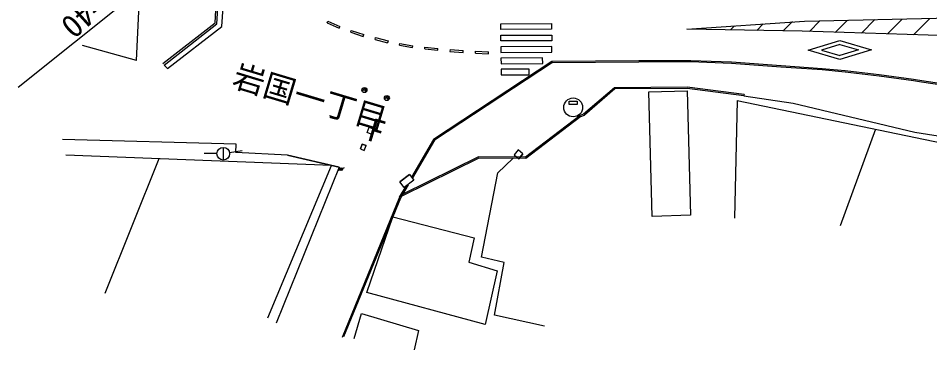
# Model space of a CAD drawing. Units: millimetres, scale not verified. Extents: x 39938 to 678950, y 19969 to 379414.
# Drawn here: x 335523 to 407385, y 259560 to 285676 of the extents above; entities that cross this region are included whole.
import ezdxf
from ezdxf.enums import TextEntityAlignment as Align

# ---------------------------------------------------------------- set-up
doc = ezdxf.new("R2010")
doc.units = ezdxf.units.MM
doc.header["$LTSCALE"] = 998.457
doc.layers.add('M-BGD', color=7, linetype='Continuous', lineweight=25)
doc.styles.add('ＭＳ ゴシック', font='')
doc.styles.add('ＭＳ 明朝', font='')
doc.styles.get('ＭＳ ゴシック').set_extended_font_data('MS Gothic')
doc.styles.get('ＭＳ 明朝').set_extended_font_data('MS Mincho')

msp = doc.modelspace()

# ---------------------------------------------------------------- linework, layer by layer
at = {"layer": 'M-BGD'}
for p, q in [((353723.5, 294784.5), (335523.3, 280221.7)), ((351051.7, 285316.3), (351430.6, 291990.9)), ((351051.7, 285316.3), (351430.6, 291990.9)), ((351182.6, 285228.4), (351607.1, 292063.6)), ((344837.1, 282337.5), (345237.8, 290307.7)), ((344837.1, 282337.5), (345237.8, 290307.7)), ((351561.7, 285027.4), (351958.6, 290104.8)), ((346928.1, 282101.2), (351051.7, 285316.3)), ((346928.1, 282101.2), (351051.7, 285316.3)), ((359882.6, 285303.1), (359942.9, 285440.2)), ((359882.6, 285303.1), (360818.8, 284891.2)), ((359942.9, 285440.2), (360879.1, 285028.2)), ((388234.7, 284826.3), (397506.4, 285442.3)), ((396560.6, 285421.2), (395815.5, 284675.1)), ((397506.4, 285442.3), (410125.2, 285724.1)), ((398725.4, 285469.5), (397890.7, 284633.7)), ((400890.3, 285517.9), (399939.1, 284565.4)), ((403055.2, 285566.2), (401993.3, 284502.9)), ((405220, 285614.6), (404047.4, 284440.3)), ((407384.9, 285662.9), (406101.5, 284377.8)), ((347020.1, 281983.1), (351182.6, 285228.4)), ((347279.5, 281719.8), (351561.7, 285027.4)), ((360818.8, 284891.2), (360879.1, 285028.2)), ((361736, 284567), (361782.2, 284709.5)), ((361782.2, 284709.5), (362771.8, 284388)), ((373570.2, 285237.7), (377573.4, 285258.4)), ((373572.5, 284786.5), (373570.2, 285237.7)), ((377575.7, 284807.1), (373572.5, 284786.5)), ((377573.4, 285258.4), (377575.7, 284807.1)), ((397326.7, 284644.9), (388234.7, 284826.3)), ((391982, 285075.3), (391665, 284757.9)), ((394249, 285225.9), (393740.3, 284716.5)), ((408920.1, 284292), (397326.7, 284644.9)), ((361736, 284567), (362725.5, 284245.6)), ((362725.5, 284245.6), (362771.8, 284388)), ((363659.4, 284012.9), (363698.5, 284157.5)), ((363659.4, 284012.9), (364640.1, 283748)), ((363698.5, 284157.5), (364679.2, 283892.6)), ((364679.2, 283892.6), (364640.1, 283748)), ((373574.8, 284335.3), (377578.1, 284355.9)), ((373577.2, 283884.1), (373574.8, 284335.3)), ((377580.4, 283904.7), (373577.2, 283884.1)), ((377578.1, 284355.9), (377580.4, 283904.7)), ((397807, 283166), (400299.4, 283927.4)), ((400299.4, 283927.4), (402799.2, 283191)), ((344837.1, 282337.5), (340603, 283534.2)), ((344837.1, 282337.5), (340603, 283534.2)), ((365585, 283551.6), (365611.6, 283699)), ((365585, 283551.6), (366607.4, 283367.5)), ((365611.6, 283699), (366634, 283514.9)), ((366607.4, 283367.5), (366634, 283514.9)), ((367570.2, 283256.1), (367585.4, 283405.1)), ((367570.2, 283256.1), (368599.1, 283151.7)), ((367585.4, 283405.1), (368614.2, 283300.7)), ((368599.1, 283151.7), (368614.2, 283300.7)), ((369563.4, 283208.5), (369552.1, 283059.2)), ((369563.4, 283208.5), (370608.1, 283129.7)), ((377582.7, 283453.4), (373579.5, 283432.8)), ((373579.5, 283432.8), (373581.8, 282981.6)), ((377585, 283002.2), (377582.7, 283453.4)), ((400306.9, 282429.7), (397807, 283166)), ((400300.9, 283614.6), (398849.4, 283171.2)), ((398849.4, 283171.2), (400305.3, 282742.4)), ((400300.9, 283614.6), (401756.8, 283185.8)), ((401756.8, 283185.8), (400305.3, 282742.4)), ((402799.2, 283191), (400306.9, 282429.7)), ((369552.1, 283059.2), (370596.8, 282980.3)), ((370596.8, 282980.3), (370608.1, 283129.7)), ((371566.7, 282926.5), (371574.8, 283076.1)), ((371566.7, 282926.5), (372597.3, 282870.8)), ((371574.8, 283076.1), (372605.4, 283020.4)), ((372597.3, 282870.8), (372605.4, 283020.4)), ((376863.1, 282564.4), (373580.4, 282518.2)), ((373580.4, 282518.2), (373586.7, 282072.7)), ((373581.8, 282981.6), (377585, 283002.2)), ((376869.3, 282118.9), (376863.1, 282564.4)), ((347279.5, 281719.8), (347020.1, 281983.1)), ((368268.8, 276135.9), (377616.7, 282291.6)), ((377592.1, 282275.4), (368268.8, 276135.9)), ((377647.1, 282192), (368343.1, 276065.3)), ((377647.1, 282192), (368343.1, 276065.3)), ((373586.7, 282072.7), (376869.3, 282118.9)), ((377616.7, 282291.6), (384454.5, 282352.3)), ((377647.1, 282192), (384455, 282252.5)), ((384454.5, 282352.3), (388536.2, 282357.4)), ((384455, 282252.5), (388534.3, 282257.5)), ((388534.3, 282257.5), (391759.8, 282132)), ((388536.2, 282357.4), (391765.4, 282231.7)), ((391759.8, 282132), (395656.2, 281846.7)), ((391765.4, 282231.7), (395663, 281946.3)), ((395656.2, 281846.7), (398903.9, 281626.2)), ((395663, 281946.3), (398912.2, 281725.8)), ((398912.2, 281725.8), (400724, 281548.7)), ((375813.5, 281657.5), (373590.6, 281653.7)), ((373590.6, 281653.7), (373591.3, 281211.4)), ((373591.3, 281211.4), (375814.3, 281215.2)), ((375814.3, 281215.2), (375813.5, 281657.5)), ((398903.9, 281626.2), (400713.5, 281449.4)), ((400713.5, 281449.4), (403394, 281144.6)), ((400724, 281548.7), (403406.3, 281243.7)), ((403394, 281144.6), (406094.2, 280780.5)), ((403406.3, 281243.7), (406109.2, 280879.2)), ((406094.2, 280780.5), (406743.5, 280670.9)), ((406109.2, 280879.2), (406756.9, 280769.9)), ((406743.5, 280670.9), (420015.3, 278669.4)), ((406756.9, 280769.9), (420016, 278770.3)), ((362690.5, 279952.2), (362653.7, 279926.8)), ((362655.9, 280070), (362971.6, 279975.5)), ((362720.4, 279986), (362690.5, 279952.2)), ((362745.1, 280026.6), (362720.4, 279986)), ((362732.2, 280157.6), (362962.7, 280088.6)), ((362792.6, 280185.4), (362749.6, 280041.9)), ((362872.3, 279988.5), (362894.7, 279854.6)), ((362927.5, 280145), (362884.5, 280001.5)), ((364560, 279552.8), (364517.1, 279409.4)), ((382527.2, 280204.1), (380092, 278112.9)), ((382527.2, 280204.1), (380092, 278112.9)), ((382564.4, 280104.4), (380157.1, 278037.1)), ((382564.4, 280104.4), (380157.1, 278037.1)), ((388265.9, 280236.3), (382527.2, 280204.1)), ((388265.9, 280236.3), (382527.2, 280204.1)), ((388259.8, 280136.4), (382564.4, 280104.4)), ((388259.8, 280136.4), (382564.4, 280104.4)), ((385230.5, 279867.7), (388264.6, 279950.8)), ((385499, 270067.7), (385230.5, 279867.7)), ((392730.5, 279563.7), (388259.8, 280136.4)), ((392730.5, 279563.7), (388259.8, 280136.4)), ((388264.6, 279950.8), (388533.1, 270150.8)), ((392743.2, 279662.8), (388265.9, 280236.3)), ((392743.2, 279662.8), (388265.9, 280236.3)), ((392743.2, 279662.8), (392730.5, 279563.7)), ((392730.5, 279563.7), (396604, 278973.6)), ((392730.5, 279563.7), (396604, 278973.6)), ((364457.9, 279319.7), (364421.1, 279294.3)), ((364423.3, 279437.4), (364739, 279342.9)), ((364487.8, 279353.5), (364457.9, 279319.7)), ((364512.5, 279394.1), (364487.8, 279353.5)), ((364499.6, 279525.1), (364730.1, 279456.1)), ((364639.7, 279356), (364662.2, 279222.1)), ((364694.9, 279512.5), (364651.9, 279369)), ((378952.2, 279139.7), (379592.4, 279139.7)), ((378952.2, 278885.1), (378952.2, 279139.7)), ((379592.4, 278885.1), (378952.2, 278885.1)), ((379592.4, 279139.7), (379592.4, 278885.1)), ((392207.5, 279209), (391983.2, 269934.5)), ((392207.5, 279209), (411884.7, 275100.7)), ((396604, 278973.6), (406205.7, 276692.1)), ((396604, 278973.6), (406205.7, 276692.1)), ((380092, 278112.9), (379816.9, 278021.9)), ((379816.9, 278021.9), (375507.7, 274727.7)), ((379877.5, 277942.6), (375541.2, 274627.6)), ((379877.5, 277942.6), (375541.2, 274627.6)), ((379877.5, 277942.6), (380157.1, 278037.1)), ((363022.7, 276679.4), (363197, 277101.4)), ((363022.7, 276679.4), (363197, 277101.4)), ((363343.4, 276547), (363022.7, 276679.4)), ((363343.4, 276547), (363022.7, 276679.4)), ((363197, 277101.4), (363517.7, 276968.9)), ((363197, 277101.4), (363517.7, 276968.9)), ((363517.7, 276968.9), (363343.4, 276547)), ((363517.7, 276968.9), (363343.4, 276547)), ((403113.1, 276932.1), (400323, 269325.6)), ((406205.7, 276692.1), (418373.1, 274857.2)), ((352707, 275748.1), (339019.8, 276133.1)), ((368268.8, 276135.9), (366524.9, 273166.6)), ((368268.8, 276135.9), (366524.9, 273166.6)), ((368343.1, 276065.3), (366603.3, 273103)), ((351688.7, 275499), (351688.7, 274505.5)), ((352180.7, 275086.8), (353164.7, 275255.9)), ((352690.5, 275088.4), (352707, 275748.1)), ((352690.5, 275088.4), (352707, 275748.1)), ((362645.2, 275762.9), (362496.1, 275387.4)), ((362496.1, 275387.4), (362799.7, 275266.8)), ((362498.8, 275386.3), (362645.2, 275762.9)), ((362948.8, 275642.2), (362645.2, 275762.9)), ((362645.2, 275762.9), (362948.8, 275642.2)), ((362948.8, 275642.2), (362645.2, 275762.9)), ((362799.7, 275266.8), (362948.8, 275642.2)), ((374942.3, 275296.4), (374621.9, 274925)), ((375307.2, 274981.7), (374942.3, 275296.4)), ((360232.5, 274082.6), (339277.5, 274892.2)), ((346610.9, 274608.9), (342351.8, 263995.7)), ((351189.5, 275011.5), (350191.2, 275030)), ((356755.6, 274898.1), (352690.5, 275088.4)), ((356755.6, 274898.1), (352690.5, 275088.4)), ((356755.6, 274898.1), (360823, 273944.1)), ((360823, 273944.1), (356755.6, 274898.1)), ((371824.3, 274653.8), (365760.8, 271671.4)), ((371801.4, 274753.9), (365852.5, 271827.7)), ((375507.7, 274727.7), (371801.4, 274753.9)), ((375541.2, 274627.6), (371824.3, 274653.8)), ((373324.4, 273497), (374512.5, 274634.9)), ((374621.9, 274925), (374986.8, 274610.3)), ((374986.8, 274610.3), (375307.2, 274981.7)), ((375307.2, 274981.7), (374986.8, 274610.3)), ((375307.2, 274981.7), (374986.8, 274610.3)), ((355205.2, 262066.8), (360232.5, 274082.6)), ((360823, 273944.1), (355860.2, 261658.7)), ((360967.3, 273858.9), (360932.3, 273742.2)), ((360967.3, 273858.9), (360932.3, 273742.2)), ((360948.6, 273796.7), (361011.8, 273777.8)), ((360948.6, 273796.7), (361011.8, 273777.8)), ((361041.9, 273836.5), (360967.3, 273858.9)), ((361041.9, 273836.5), (360967.3, 273858.9)), ((360986, 273785.5), (361256.6, 273913.8)), ((360986, 273785.5), (361256.6, 273913.8)), ((360986, 273785.5), (360719.9, 273648)), ((360986, 273785.5), (360719.9, 273648)), ((360932.3, 273742.2), (361006.9, 273719.8)), ((360932.3, 273742.2), (361006.9, 273719.8)), ((366372.3, 273369), (365600.7, 272787)), ((365600.7, 272787), (366372.3, 273369)), ((366372.3, 273369), (365600.7, 272787)), ((366372.3, 273369), (366716.7, 272912.3)), ((372034, 266865.1), (373324.4, 273497)), ((365593.9, 271584), (366100, 272447.1)), ((365945.2, 272330.4), (365600.7, 272787)), ((365683.6, 271539.6), (366278.8, 272554.7)), ((366716.7, 272912.3), (365945.2, 272330.4)), ((365593.9, 271584), (361072.6, 260538.2)), ((361202.9, 260592.9), (365683.6, 271539.6)), ((365340.7, 270702), (365683.6, 271539.6)), ((362994.1, 264071.9), (365067.3, 270033.9)), ((365067.3, 270033.9), (371478.1, 268367.7)), ((388533.1, 270150.8), (385499, 270067.7)), ((371478.1, 268367.7), (371056.9, 266447.4)), ((373840.4, 266427.5), (372034, 266865.1)), ((371056.9, 266447.4), (373281.5, 265774.9)), ((373060.8, 262274.1), (373840.4, 266427.5)), ((373281.5, 265774.9), (372331.8, 261561.2)), ((372331.8, 261561.2), (362994.1, 264071.9)), ((362005, 260442.7), (362596.4, 262423.2)), ((362596.4, 262423.2), (367074.4, 261064.5)), ((377001.5, 261419.2), (373060.8, 262274.1)), ((367074.4, 261064.5), (366745.4, 259559.8))]:
    msp.add_line(p, q, dxfattribs=at)
for centre, radius in [((362817.6, 280021.6), 198.7), ((364585, 279389), 198.7), ((379274.2, 278653), 745.1), ((351688.7, 275002.2), 496.7), ((360985.9, 273785.5), 99.3), ((360985.9, 273785.5), 99.3)]:
    msp.add_circle(centre, radius, dxfattribs=at)

# ---------------------------------------------------------------- texts
for s, rotation, style, p in [('R=40', 222.1, 'ＭＳ ゴシック', (342056.8, 289049.9)), ('岩国一丁目', 343.3, 'ＭＳ 明朝', (352133.1, 279817.4)), ('F', 343.3, 'ＭＳ ゴシック', (362747.9, 275574.8))]:
    msp.add_text(s, height=1830, rotation=rotation, dxfattribs=dict(at, style=style)).set_placement(p, align=Align.BOTTOM_LEFT)

doc.saveas('drawing.dxf')
